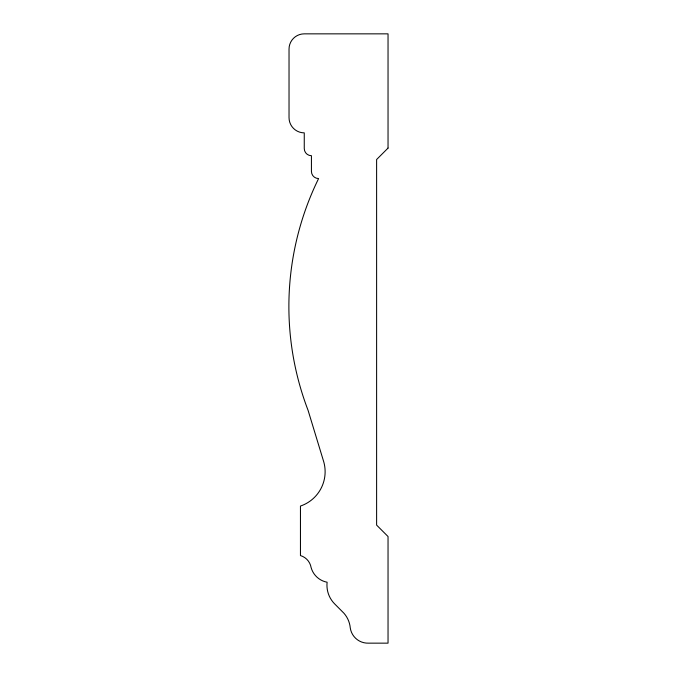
<?xml version="1.0" encoding="UTF-8"?>
<svg xmlns="http://www.w3.org/2000/svg" width="677" height="677" viewBox="0 0 677 677"><rect width="100%" height="100%" fill="white"/><g stroke="black" fill="none" stroke-linecap="round" stroke-linejoin="round"><path stroke-width="1.02" d="M388.039 148.094L376.615 159.518L376.615 525.098L388.039 536.522L388.039 643.15L368.449 643.15A17.771 17.771 0 0 1 350.28 627.994A25.929 25.929 0 0 0 344.001 613.294L334.692 603.943A26.555 26.555 0 0 1 327.109 582.22A20.462 20.462 0 0 1 311.115 567.571A15.122 15.122 0 0 0 300.453 555.563L300.453 506.057A36.245 36.245 0 0 0 323.301 460.36L308.094 410.38A290.365 290.365 0 0 1 318.596 178.559A7.168 7.168 0 0 1 311.428 171.391L311.428 155.71A7.168 7.168 0 0 1 304.261 148.542L304.261 132.861A15.232 15.232 0 0 1 289.028 117.629L289.028 49.082A15.232 15.232 0 0 1 304.261 33.85L388.039 33.85L388.039 148.094"/></g></svg>
